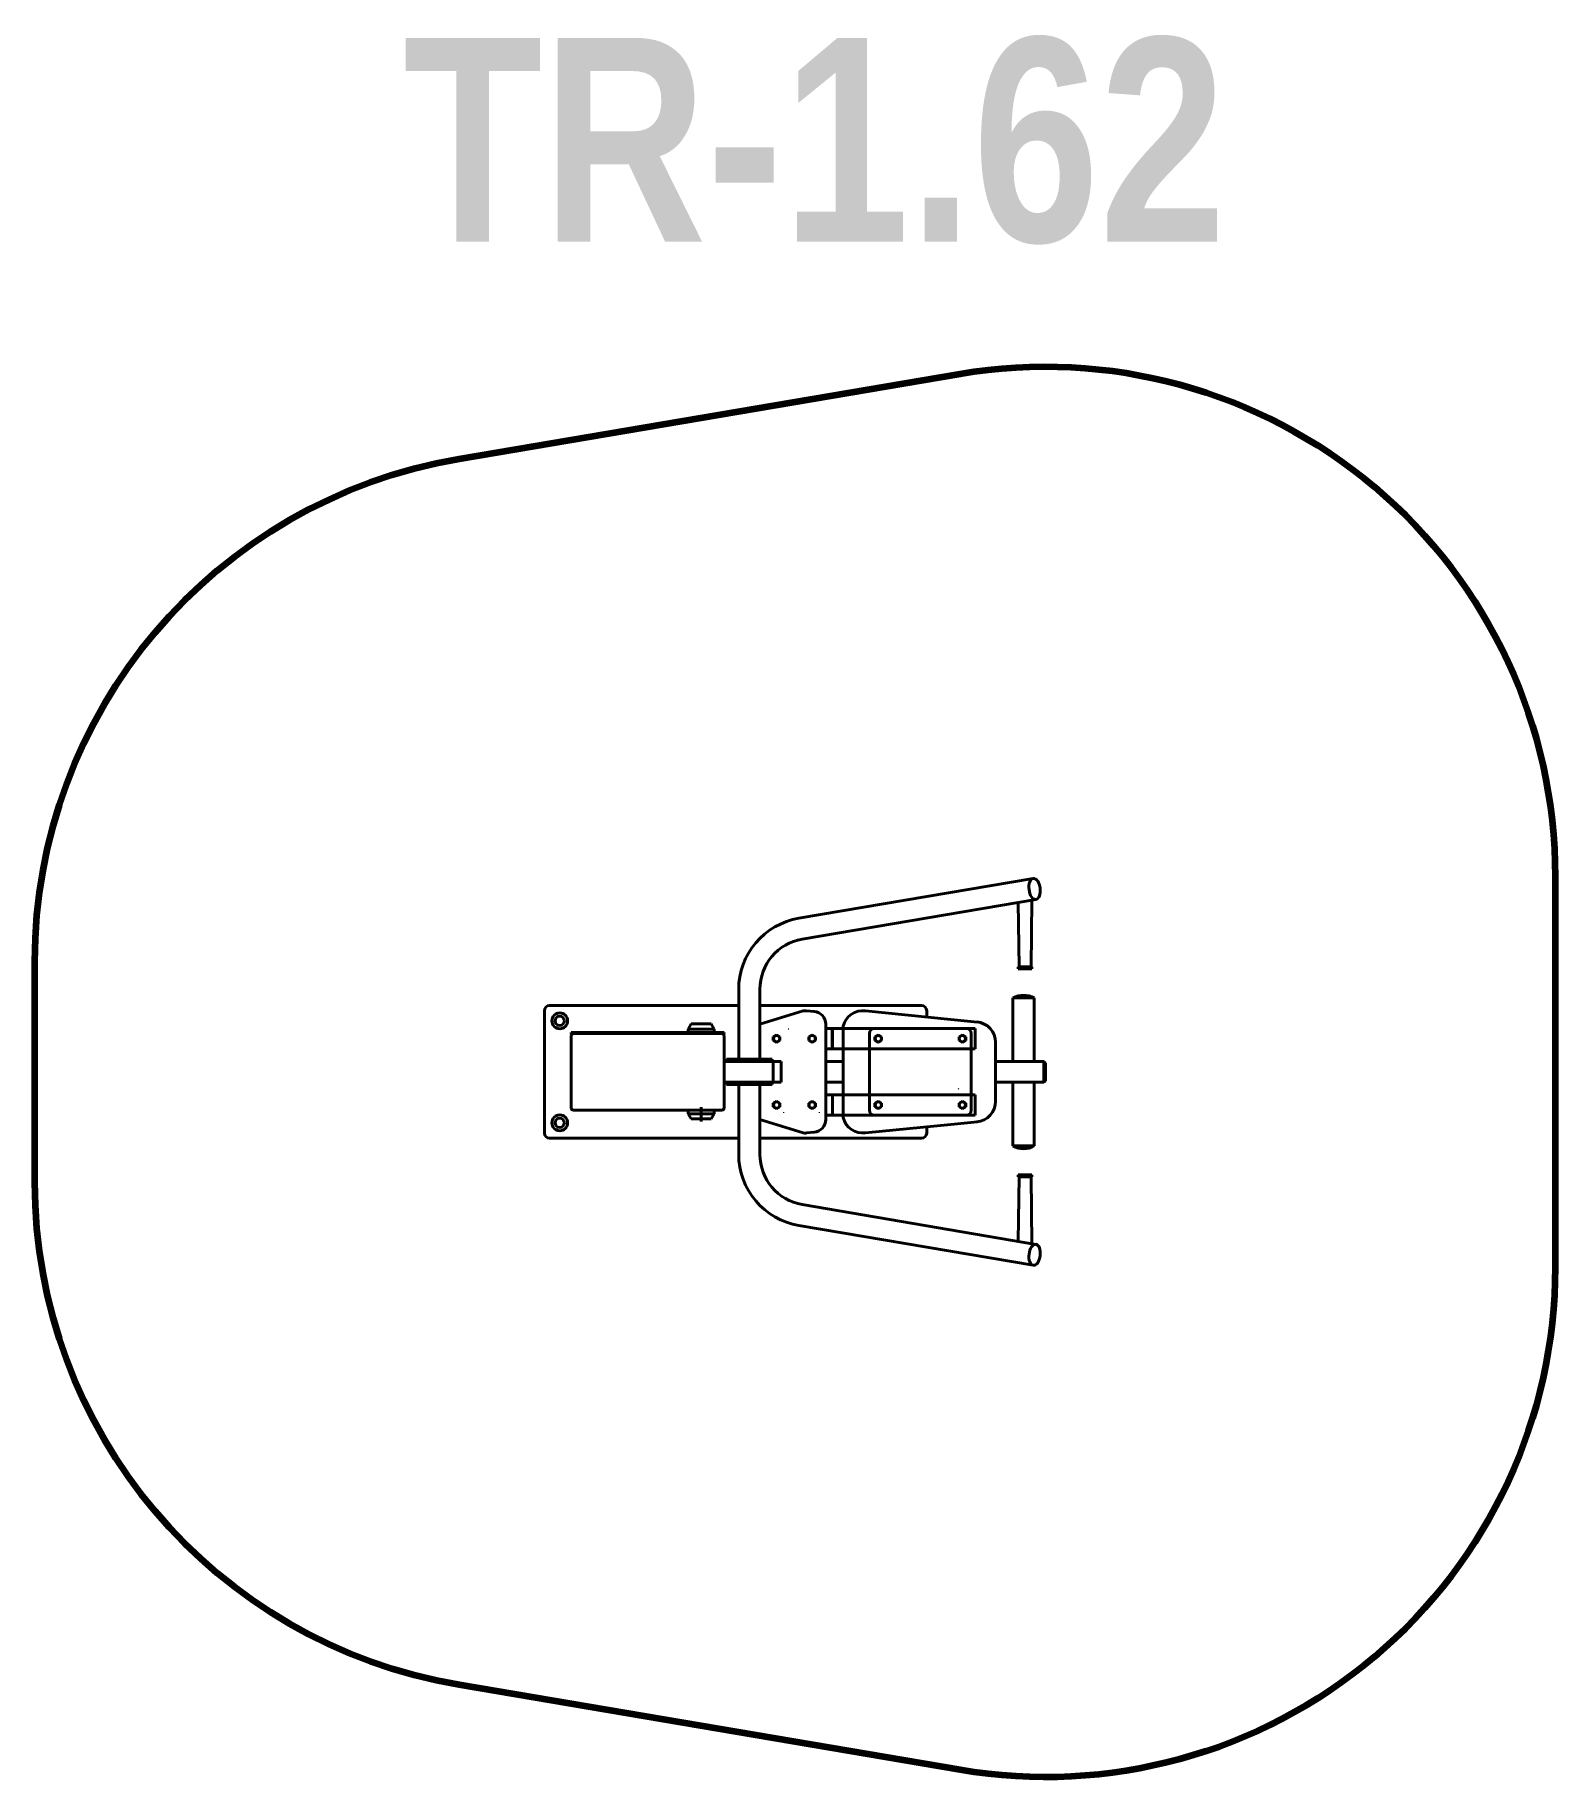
# Model space of a CAD drawing. Header units: millimetres. Extents: x 17513 to 20496, y 2084 to 5501.
import ezdxf

# ---------------------------------------------------------------- set-up
doc = ezdxf.new("R2010")
doc.units = ezdxf.units.MM
doc.layers.add('DiKom', color=7, linetype='Continuous')
doc.styles.add('style1', font='arialbd.ttf', dxfattribs={"width": 0.8})

msp = doc.modelspace()

# ---------------------------------------------------------------- hatches: boundary and pattern name
at = {"layer": 'DiKom', "linetype": 'Continuous', "lineweight": 40}
h = msp.add_hatch(color=7, dxfattribs=at)
h.paths.add_polyline_path([(19496.4, 3448.7), (19496.4, 3484.7), (19493.2, 3487.1), (19493.2, 3447.1)])
h.paths.add_polyline_path([(19432.2, 3322.1), (19439.4, 3318.6), (19447.2, 3316.6), (19455.1, 3316.2), (19463.1, 3317.4), (19470.6, 3320.1), (19474.2, 3322.1)])
h.paths.add_polyline_path([(19432.2, 3612.1), (19474.2, 3612.1), (19466.2, 3615.3), (19457.8, 3616.9), (19449.3, 3617), (19440.8, 3615.5), (19432.8, 3612.4)])

# ---------------------------------------------------------------- linework, layer by layer
at = {"layer": 'DiKom', "color": 7, "linetype": 'Continuous', "lineweight": 40}
for p, q in [((19472.2, 3846.4), (19012.5, 3768.4)), ((19019.1, 3727.6), (19477.6, 3805.4)), ((19444.3, 3673.2), (19442.4, 3799.4)), ((19467.9, 3673.2), (19469.5, 3804.1)), ((19442.5, 3669.1), (19442.5, 3673.2)), ((19442.5, 3673.2), (19469.5, 3673.2)), ((19442.5, 3669.1), (19469.5, 3669.1)), ((19469.5, 3669.1), (19469.5, 3673.2)), ((18894.2, 3492.1), (18894.2, 3628.4)), ((18935.8, 3492.1), (18935.8, 3629)), ((18894.2, 3597.1), (18523.1, 3597.1)), ((18997.7, 3597.1), (18935.8, 3597.1)), ((19253.1, 3597.1), (18997.7, 3597.1)), ((19432.2, 3612.1), (19432.2, 3487.1)), ((19474.2, 3612.1), (19432.2, 3612.1)), ((19474.2, 3487.1), (19474.2, 3612.1)), ((18513.1, 3587.1), (18513.1, 3487.1)), ((18795.1, 3551.1), (18800.8, 3561.1)), ((18840.3, 3561.1), (18800.8, 3561.1)), ((18846.1, 3551.1), (18840.3, 3561.1)), ((19020.8, 3586.8), (18935.8, 3560.5)), ((19027.2, 3587.1), (19042.5, 3585.5)), ((19065, 3467.1), (19065, 3560.6)), ((19099.4, 3467.1), (19099.4, 3556.7)), ((19310.2, 3570.1), (19142.9, 3586.8)), ((19263.1, 3574.8), (19263.1, 3587.1)), ((19362.9, 3564.8), (19310.2, 3570.1)), ((18565.6, 3544.1), (18565.6, 3542.1)), ((18565.6, 3544.1), (18865.6, 3544.1)), ((18565.6, 3544.1), (18565.6, 3542.1)), ((18565.6, 3542.1), (18570.6, 3542.1)), ((18565.6, 3538.1), (18565.6, 3396.1)), ((18570.6, 3542.1), (18860.6, 3542.1)), ((18795.1, 3544.1), (18795.1, 3551.1)), ((18795.1, 3551.1), (18846.1, 3551.1)), ((18846.1, 3544.1), (18846.1, 3551.1)), ((18865.6, 3542.1), (18860.6, 3542.1)), ((18865.6, 3542.1), (18865.6, 3544.1)), ((18865.6, 3544.1), (18865.6, 3542.1)), ((18865.6, 3396.1), (18865.6, 3538.1)), ((18962.1, 3535.9), (18968.6, 3539.6)), ((18962.1, 3528.4), (18962.1, 3535.9)), ((18968.6, 3524.6), (18962.1, 3528.4)), ((18968.6, 3539.6), (18975.1, 3535.9)), ((18975.1, 3528.4), (18968.6, 3524.6)), ((18975.1, 3535.9), (18975.1, 3528.4)), ((19031.9, 3535.9), (19038.4, 3539.6)), ((19031.9, 3528.4), (19031.9, 3535.9)), ((19038.4, 3524.6), (19031.9, 3528.4)), ((19038.4, 3539.6), (19044.9, 3535.9)), ((19044.9, 3528.4), (19038.4, 3524.6)), ((19044.9, 3535.9), (19044.9, 3528.4)), ((19064.9, 3552.1), (19099.4, 3552.1)), ((19076.2, 3552.1), (19121.9, 3552.1)), ((19077.8, 3552.1), (19077.8, 3512.1)), ((19078.2, 3512.1), (19078.2, 3552.1)), ((19110.6, 3552.1), (19358.2, 3552.1)), ((19150.7, 3392.1), (19150.7, 3542.1)), ((19160.7, 3552.1), (19340.7, 3552.1)), ((19168.2, 3539.6), (19161.7, 3535.9)), ((19161.7, 3535.9), (19161.7, 3528.4)), ((19161.7, 3528.4), (19168.2, 3524.6)), ((19174.7, 3535.9), (19168.2, 3539.6)), ((19168.2, 3524.6), (19174.7, 3528.4)), ((19174.7, 3528.4), (19174.7, 3535.9)), ((19333.2, 3539.6), (19326.7, 3535.9)), ((19326.7, 3535.9), (19326.7, 3528.4)), ((19326.7, 3528.4), (19333.2, 3524.6)), ((19339.7, 3535.9), (19333.2, 3539.6)), ((19333.2, 3524.6), (19339.7, 3528.4)), ((19339.7, 3528.4), (19339.7, 3535.9)), ((19350.7, 3542.1), (19350.7, 3392.1)), ((19358.2, 3552.1), (19358.2, 3512.1)), ((19398.2, 3467.1), (19398.2, 3525.1)), ((18513.1, 3487.1), (18513.1, 3347.1)), ((18865.6, 3487.1), (18966.4, 3487.1)), ((18870.2, 3487.1), (18870.2, 3492.1)), ((18870.2, 3492.1), (18959.8, 3492.1)), ((18959.8, 3487.1), (18959.8, 3492.1)), ((18962.1, 3487.1), (18962.1, 3447.1)), ((18966.4, 3487.1), (18977.3, 3487.1)), ((18977.3, 3447.1), (18977.3, 3487.1)), ((19065, 3512.1), (19099.4, 3512.1)), ((19065, 3487.1), (19099.4, 3487.1)), ((19358.2, 3512.1), (19098.2, 3512.1)), ((19493.2, 3487.1), (19398.2, 3487.1)), ((19432.2, 3487.1), (19474.2, 3487.1)), ((19493.2, 3447.1), (19493.2, 3487.1)), ((19493.2, 3487.1), (19496.4, 3484.7)), ((19065, 3373.6), (19065, 3467.1)), ((19099.4, 3377.5), (19099.4, 3467.1)), ((19398.2, 3467.1), (19398.2, 3409.1)), ((19496.4, 3484.7), (19496.4, 3448.7)), ((18977.3, 3447.1), (18865.6, 3447.1)), ((18870.2, 3447.1), (18870.2, 3442.1)), ((18870.2, 3442.1), (18959.8, 3442.1)), ((18894.2, 3442.1), (18894.2, 3305.8)), ((18935.8, 3442.1), (18935.8, 3305.3)), ((18959.8, 3447.1), (18959.8, 3442.1)), ((19099.4, 3447.1), (19065, 3447.1)), ((19065.5, 3422.1), (19098.2, 3422.1)), ((19065.5, 3422.1), (19098.2, 3422.1)), ((19078.2, 3382.1), (19078.2, 3422.1)), ((19358.2, 3422.1), (19098.2, 3422.1)), ((19358.2, 3382.1), (19358.2, 3422.1)), ((19398.2, 3447.1), (19493.2, 3447.1)), ((19432.2, 3447.1), (19432.2, 3322.1)), ((19474.2, 3447.1), (19432.2, 3447.1)), ((19474.2, 3322.1), (19474.2, 3447.1)), ((19496.4, 3448.7), (19493.2, 3447.1)), ((18569.6, 3392.1), (18861.6, 3392.1)), ((18645.6, 3392.1), (18648.8, 3392.1)), ((18648.8, 3392.1), (18682.3, 3392.1)), ((18682.3, 3392.1), (18685.6, 3392.1)), ((18795.1, 3392.1), (18795.1, 3385.1)), ((18795.1, 3385.1), (18800.8, 3375.1)), ((18795.1, 3385.1), (18846.1, 3385.1)), ((18820.6, 3369.9), (18820.6, 3398.1)), ((18820.6, 3369.9), (18820.6, 3397.9)), ((18846.1, 3385.1), (18840.3, 3375.1)), ((18846.1, 3392.1), (18846.1, 3385.1)), ((18968.6, 3409.6), (18962.1, 3405.9)), ((18962.1, 3405.9), (18962.1, 3398.4)), ((18962.1, 3398.4), (18968.6, 3394.6)), ((18975.1, 3405.9), (18968.6, 3409.6)), ((18968.6, 3394.6), (18975.1, 3398.4)), ((18975.1, 3398.4), (18975.1, 3405.9)), ((19038.4, 3409.6), (19031.9, 3405.9)), ((19031.9, 3405.9), (19031.9, 3398.4)), ((19031.9, 3398.4), (19038.4, 3394.6)), ((19044.9, 3405.9), (19038.4, 3409.6)), ((19038.4, 3394.6), (19044.9, 3398.4)), ((19044.9, 3398.4), (19044.9, 3405.9)), ((19168.2, 3409.6), (19161.7, 3405.9)), ((19161.7, 3405.9), (19161.7, 3398.4)), ((19161.7, 3398.4), (19168.2, 3394.6)), ((19174.7, 3405.9), (19168.2, 3409.6)), ((19168.2, 3394.6), (19174.7, 3398.4)), ((19174.7, 3398.4), (19174.7, 3405.9)), ((19333.2, 3409.6), (19326.7, 3405.9)), ((19326.7, 3405.9), (19326.7, 3398.4)), ((19326.7, 3398.4), (19333.2, 3394.6)), ((19339.7, 3405.9), (19333.2, 3409.6)), ((19333.2, 3394.6), (19339.7, 3398.4)), ((19339.7, 3398.4), (19339.7, 3405.9)), ((18840.3, 3375.1), (18800.8, 3375.1)), ((19020.8, 3347.4), (18935.8, 3373.7)), ((19064.9, 3382.1), (19099.4, 3382.1)), ((19076.2, 3382.1), (19121.9, 3382.1)), ((19110.6, 3382.1), (19358.2, 3382.1)), ((19310.2, 3364.1), (19142.9, 3347.4)), ((19340.7, 3382.1), (19160.7, 3382.1)), ((19263.1, 3347.1), (19263.1, 3359.4)), ((19362.9, 3369.4), (19310.2, 3364.1)), ((18523.1, 3337.1), (18894.2, 3337.1)), ((18935.8, 3337.1), (18997.7, 3337.1)), ((18997.7, 3337.1), (19253.1, 3337.1)), ((19027.2, 3347.2), (19042.5, 3348.7)), ((19432.2, 3322.1), (19474.2, 3322.1)), ((19444.3, 3261), (19442.4, 3134.8)), ((19442.5, 3265.2), (19469.5, 3265.2)), ((19442.5, 3265.2), (19442.5, 3261)), ((19442.5, 3261), (19469.5, 3261)), ((19467.9, 3261), (19469.5, 3130.1)), ((19469.5, 3265.2), (19469.5, 3261)), ((19019.1, 3206.7), (19477.6, 3128.8)), ((19472.2, 3087.8), (19012.5, 3165.8))]:
    msp.add_line(p, q, dxfattribs=at)
at = {"layer": 'DiKom', "color": 3, "lineweight": 200}
msp.add_lwpolyline([(17513.1, 3250.6), (17513.1, 3683.6, -0.365787), (18345.7, 4669.6), (19329.1, 4836.4, -0.464358), (20496.4, 3850.5), (20496.4, 3083.7, -0.464358), (19329.1, 2097.8), (18345.7, 2264.7, -0.365787)], format="xyb", close=True, dxfattribs=at)
at = {"layer": 'DiKom', "color": 7, "linetype": 'Continuous', "lineweight": 40}
for centre, radius in [((18543.1, 3567.1), 15.5), ((18543.1, 3567.1), 9), ((18968.6, 3532.1), 6.18), ((19038.4, 3532.1), 6.18), ((19168.2, 3532.1), 6.18), ((19333.2, 3532.1), 6.18), ((18968.6, 3402.1), 6.18), ((19038.4, 3402.1), 6.18), ((19168.2, 3402.1), 6.18), ((19333.2, 3402.1), 6.18), ((18543.1, 3367.1), 15.5), ((18543.1, 3367.1), 9)]:
    msp.add_circle(centre, radius, dxfattribs=at)
for centre, radius, start, end in [((19036.2, 3628.4), 142, 99.6326, 180), ((19035.8, 3629), 100, 99.6343, 180), ((18523.1, 3587.1), 10, 90, 180), ((19253.1, 3587.1), 10, 0, 90), ((19453.2, 3571.1), 46.1, 62.8726, 117.1274), ((19025.5, 3547.1), 40, 87.635, 96.7671), ((19040, 3560.6), 25, 0, 84.299), ((19138.2, 3547.1), 40, 83.2329, 166.0641), ((19358.2, 3525.1), 40, 0, 85.3651), ((18569.6, 3538.1), 4, 90, 180), ((18861.6, 3538.1), 4, 0, 90), ((18991.8, 3567.1), 15, 269.9577, 270.0423), ((19160.7, 3542.1), 10, 90, 180), ((19340.7, 3542.1), 10, 0, 90), ((19358.2, 3525.1), 40, 259.1931, 259.2898), ((19358.2, 3409.1), 40, 142.7529, 142.7753), ((19358.2, 3409.1), 40, 100.7102, 100.8069), ((18569.6, 3396.1), 4, 180, 270), ((18861.6, 3396.1), 4, 270, 0), ((18941.3, 3387.1), 40, 359.9613, 0), ((19011.2, 3387.1), 40, 359.9613, 0), ((19160.7, 3392.1), 10, 180, 270), ((19340.7, 3392.1), 10, 270, 0), ((19358.2, 3409.1), 40, 274.6349, 0), ((19040, 3373.6), 25, 275.701, 0), ((19138.2, 3387.1), 40, 193.9359, 276.7671), ((18523.1, 3347.1), 10, 180, 270), ((19025.5, 3387.1), 40, 263.2329, 272.365), ((19253.1, 3347.1), 10, 270, 0), ((19453.2, 3356.3), 40.1, 238.4093, 301.5907), ((19036.2, 3305.8), 142, 180, 260.3674), ((19035.8, 3305.3), 100, 180, 260.3657)]:
    msp.add_arc(centre, radius, start, end, dxfattribs=at)
for centre, major_axis in [((19474.9, 3825.9), (-2.4, 20.6)), ((19474.9, 3108.3), (2.4, 20.6))]:
    msp.add_ellipse(centre, major_axis=major_axis, ratio=0.531433, dxfattribs=at)

# ---------------------------------------------------------------- texts
at = {"layer": 'DiKom', "insert": (18235.8, 5495.2), "char_height": 400, "attachment_point": 1, "style": 'style1'}
msp.add_mtext_dynamic_manual_height_columns('TR-1.62', width=2518.219, gutter_width=2.09, heights=[0], dxfattribs=at)

doc.saveas('drawing.dxf')
